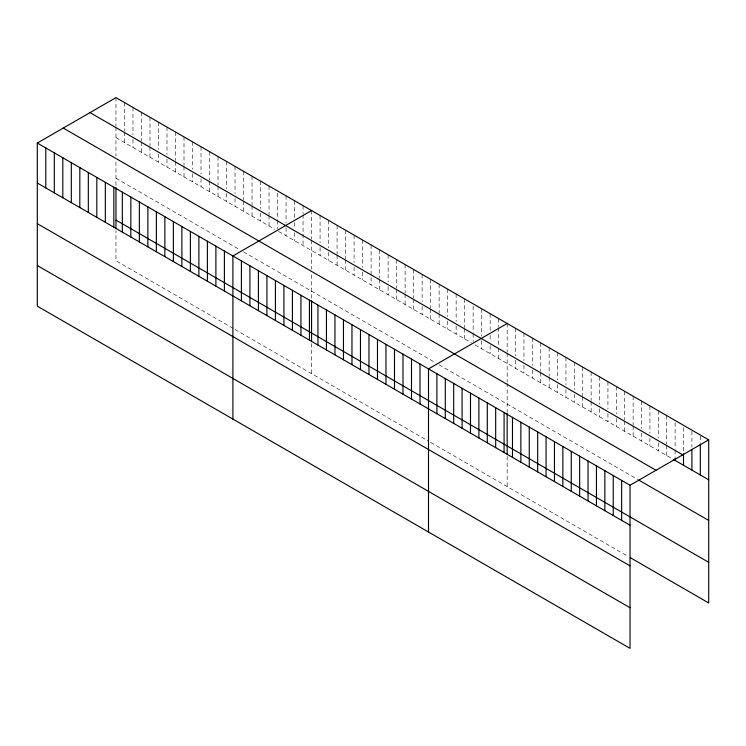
<?xml version="1.0" encoding="UTF-8"?>
<svg xmlns="http://www.w3.org/2000/svg" width="746" height="746" viewBox="0 0 746 746"><rect width="100%" height="100%" fill="white"/><g stroke="black" fill="none" stroke-linecap="round" stroke-linejoin="round"><path stroke-width="0.56" stroke-dasharray="3.73 2.8" d="M115.966 127.324L115.966 156.175M115.966 137.6L274.715 229.246M278.491 231.428L471.258 342.722M475.043 344.904L672.314 458.799M115.966 178.229L239.755 249.705M243.532 251.887L435.356 362.631M439.133 364.813L637.793 479.51M233.134 328.389L115.966 260.736L115.966 230.551M235.027 329.48L428.736 441.315M430.629 442.406L628.458 556.628M700.308 436.14L700.308 442.993M691.906 431.291L691.906 447.274M683.513 427.589L683.513 452.701M675.111 422.74L675.111 448.999M675.111 450.136L675.111 456.99M666.719 415.606L666.719 444.15M666.719 445.297L666.719 455.573M658.317 410.757L658.317 438.163M658.317 442.732L658.317 450.724M649.925 405.908L649.925 433.314M649.925 437.883L649.925 445.875M641.523 401.059L641.523 428.465M641.523 433.034L641.523 441.026M633.13 396.21L633.13 424.763M633.13 425.901L633.13 436.177M624.728 391.37L624.728 419.914M624.728 421.052L624.728 431.328M616.336 386.521L616.336 413.918M616.336 418.487L616.336 426.479M607.934 381.672L607.934 409.069M607.934 413.638L607.934 421.63M599.542 376.823L599.542 404.229M599.542 408.789L599.542 416.781M591.14 371.974L591.14 400.518M591.14 401.665L591.14 411.932M582.747 367.125L582.747 395.669M582.747 396.816L582.747 407.092M574.345 362.276L574.345 389.682M574.345 394.252L574.345 402.243M565.953 357.427L565.953 384.833M565.953 389.403L565.953 397.394M557.551 352.578L557.551 379.984M557.551 384.554L557.551 392.545M549.159 347.729L549.159 376.282M549.159 377.42L549.159 387.696M540.757 342.89L540.757 371.433M540.757 372.571L540.757 382.847M532.364 338.041L532.364 365.437M532.364 370.007L532.364 377.998M523.962 333.192L523.962 360.588M523.962 365.158L523.962 373.149M515.57 328.343L515.57 355.749M515.57 360.309L515.57 368.3M507.168 323.494L507.168 352.037M507.168 353.184L507.168 382.036M507.168 383.192L507.168 412.463M507.168 456.412L507.168 486.597M498.664 318.579L498.664 326.58M498.664 327.718L498.664 347.132M498.664 348.27L498.664 358.546M490.159 313.674L490.159 330.804M490.159 335.364L490.159 341.081M490.159 345.64L490.159 353.632M481.655 308.76L481.655 336.166M481.655 340.736L481.655 348.727M473.15 306.14L473.15 332.399M473.15 333.537L473.15 341.528M464.646 298.941L464.646 327.485M464.646 328.632L464.646 338.908M456.142 294.036L456.142 321.433M456.142 326.002L456.142 333.994M447.637 289.122L447.637 316.528M447.637 321.097L447.637 329.089M439.133 284.217L439.133 312.76M439.133 313.898L439.133 324.174M430.629 279.302L430.629 307.846M430.629 308.993L430.629 319.269M422.124 274.397L422.124 301.794M422.124 306.364L422.124 314.355M413.62 269.483L413.62 298.027M413.62 299.174L413.62 309.45M405.115 264.578L405.115 293.122M405.115 294.26L405.115 304.536M396.611 259.664L396.611 288.208M396.611 289.345L396.611 299.622M388.106 254.75L388.106 282.156M388.106 286.725L388.106 294.717M379.602 249.845L379.602 278.389M379.602 279.526L379.602 289.802M371.098 244.93L371.098 284.897M362.593 240.025L362.593 267.422M362.593 271.992L362.593 279.983M354.089 235.111L354.089 262.517M354.089 267.087L354.089 275.078M345.584 230.206L345.584 258.75M345.584 259.888L345.584 270.164M337.08 225.292L337.08 253.836M337.08 254.983L337.08 265.259M328.576 220.387L328.576 247.784M328.576 252.353L328.576 260.345M320.071 215.473L320.071 242.879M320.071 247.439L320.071 255.44M311.567 210.568L311.567 239.112M311.567 240.249L311.567 269.101M311.567 274.91L311.567 299.538M311.567 343.477L311.567 373.671M303.062 205.654L303.062 213.645M303.062 214.792L303.062 233.06M303.062 234.197L303.062 245.62M294.558 200.739L294.558 217.869M294.558 222.439L294.558 228.145M294.558 232.715L294.558 240.706M286.054 195.834L286.054 223.24M286.054 227.8L286.054 235.792M277.549 193.205L277.549 219.464M277.549 220.611L277.549 228.602M269.045 186.015L269.045 214.559M269.045 215.697L269.045 225.973M260.54 181.101L260.54 208.507M260.54 213.076L260.54 221.068M252.036 176.196L252.036 204.74M252.036 205.877L252.036 216.154M243.532 171.282L243.532 199.825M243.532 200.972L243.532 211.249M235.027 166.377L235.027 193.774M235.027 198.343L235.027 206.334M226.523 161.462L226.523 188.869M226.523 193.438L226.523 201.429M218.019 156.557L218.019 185.101M218.019 186.239L218.019 196.515M209.514 151.643L209.514 180.187M209.514 181.334L209.514 191.61M201.01 146.729L201.01 174.135M201.01 178.704L201.01 186.696M192.505 141.824L192.505 169.23M192.505 173.79L192.505 181.782M184.001 136.91L184.001 165.453M184.001 166.6L184.001 176.877M175.496 132.005L175.496 160.549M175.496 161.686L175.496 171.962M166.992 127.09L166.992 154.497M166.992 159.066L166.992 167.057M158.488 122.185L158.488 149.582M158.488 154.152L158.488 162.143M149.983 117.271L149.983 145.815M149.983 146.962L149.983 157.238M141.479 112.366L141.479 140.91M141.479 142.048L141.479 152.324M132.975 107.452L132.975 134.858M132.975 139.427L132.975 147.419M124.47 102.547L124.47 131.091M124.47 132.228L124.47 142.505M115.966 97.633L115.966 126.177M115.966 161.975L115.966 186.603"/><path stroke-width="1.12" d="M37.3 143.046L630.034 485.264L630.034 648.367L37.3 306.158L37.3 143.046L115.966 97.633L708.7 439.842L708.7 602.955L630.323 557.7M311.567 210.568L232.901 255.981L232.901 419.084M507.168 323.494L428.502 368.906L428.502 532.01M630.034 485.264L708.7 439.842M90.005 112.618L682.739 454.836M673.246 459.34L708.7 479.809M63.261 128.06L655.995 470.278M638.725 480.042L708.7 520.447M115.966 220.098L708.7 562.316M37.3 183.012L630.034 525.221M37.3 223.651L630.034 565.86M37.3 265.52L630.034 607.729M700.308 444.131L700.308 474.96M691.906 449.558L691.906 470.111M683.513 453.848L683.513 465.262M675.111 458.137L675.111 460.413M621.642 480.415L621.642 520.372M613.24 475.566L613.24 515.533M604.847 470.717L604.847 510.684M596.446 465.868L596.446 505.835M588.053 461.019L588.053 500.986M579.651 456.17L579.651 496.137M571.259 451.33L571.259 491.288M562.857 446.481L562.857 486.439M554.465 441.632L554.465 481.59M546.063 436.783L546.063 476.741M537.67 431.934L537.67 471.901M529.268 427.085L529.268 467.052M520.876 422.236L520.876 462.203M512.474 417.387L512.474 457.354M507.168 413.517L507.168 454.09M504.082 412.538L504.082 452.505M495.68 407.698L495.68 447.656M487.287 402.849L487.287 442.807M478.885 398L478.885 437.958M470.493 393.151L470.493 433.109M462.091 388.302L462.091 428.269M453.699 383.453L453.699 423.42M445.297 378.604L445.297 418.571M436.904 373.755L436.904 413.722M419.998 364.001L419.998 403.959M411.494 359.087L411.494 399.054M402.989 354.182L402.989 394.14M394.485 349.268L394.485 389.235M385.98 344.363L385.98 384.321M377.476 339.449L377.476 379.416M368.972 334.544L368.972 374.501M360.467 329.629L360.467 369.596M351.963 324.724L351.963 364.682M343.458 319.81L343.458 359.768M334.954 314.896L334.954 354.863M326.45 309.991L326.45 349.949M317.945 305.077L317.945 345.044M311.567 300.582L311.567 341.155M309.441 300.172L309.441 340.129M300.936 295.257L300.936 335.224M292.432 290.353L292.432 330.31M283.928 285.438L283.928 325.405M275.423 280.533L275.423 320.491M266.919 275.619L266.919 315.586M258.414 270.714L258.414 310.672M249.91 265.8L249.91 305.767M241.406 260.886L241.406 300.852M224.397 251.066L224.397 291.033M215.892 246.161L215.892 286.119M207.388 241.247L207.388 281.214M198.884 236.342L198.884 276.3M190.379 231.428L190.379 271.395M181.875 226.523L181.875 266.481M173.37 221.609L173.37 261.576M164.866 216.704L164.866 256.661M156.362 211.789L156.362 251.756M147.857 206.875L147.857 246.842M139.353 201.97L139.353 241.928M130.848 197.056L130.848 237.023M122.344 192.151L122.344 232.109M115.966 187.656L115.966 228.229M113.84 187.237L113.84 227.204M105.335 182.332L105.335 222.289M96.831 177.417L96.831 217.384M88.326 172.512L88.326 212.47M79.822 167.598L79.822 207.565M71.318 162.693L71.318 202.651M62.813 157.779L62.813 197.746M54.309 152.874L54.309 192.832M45.804 147.96L45.804 187.917"/></g></svg>
